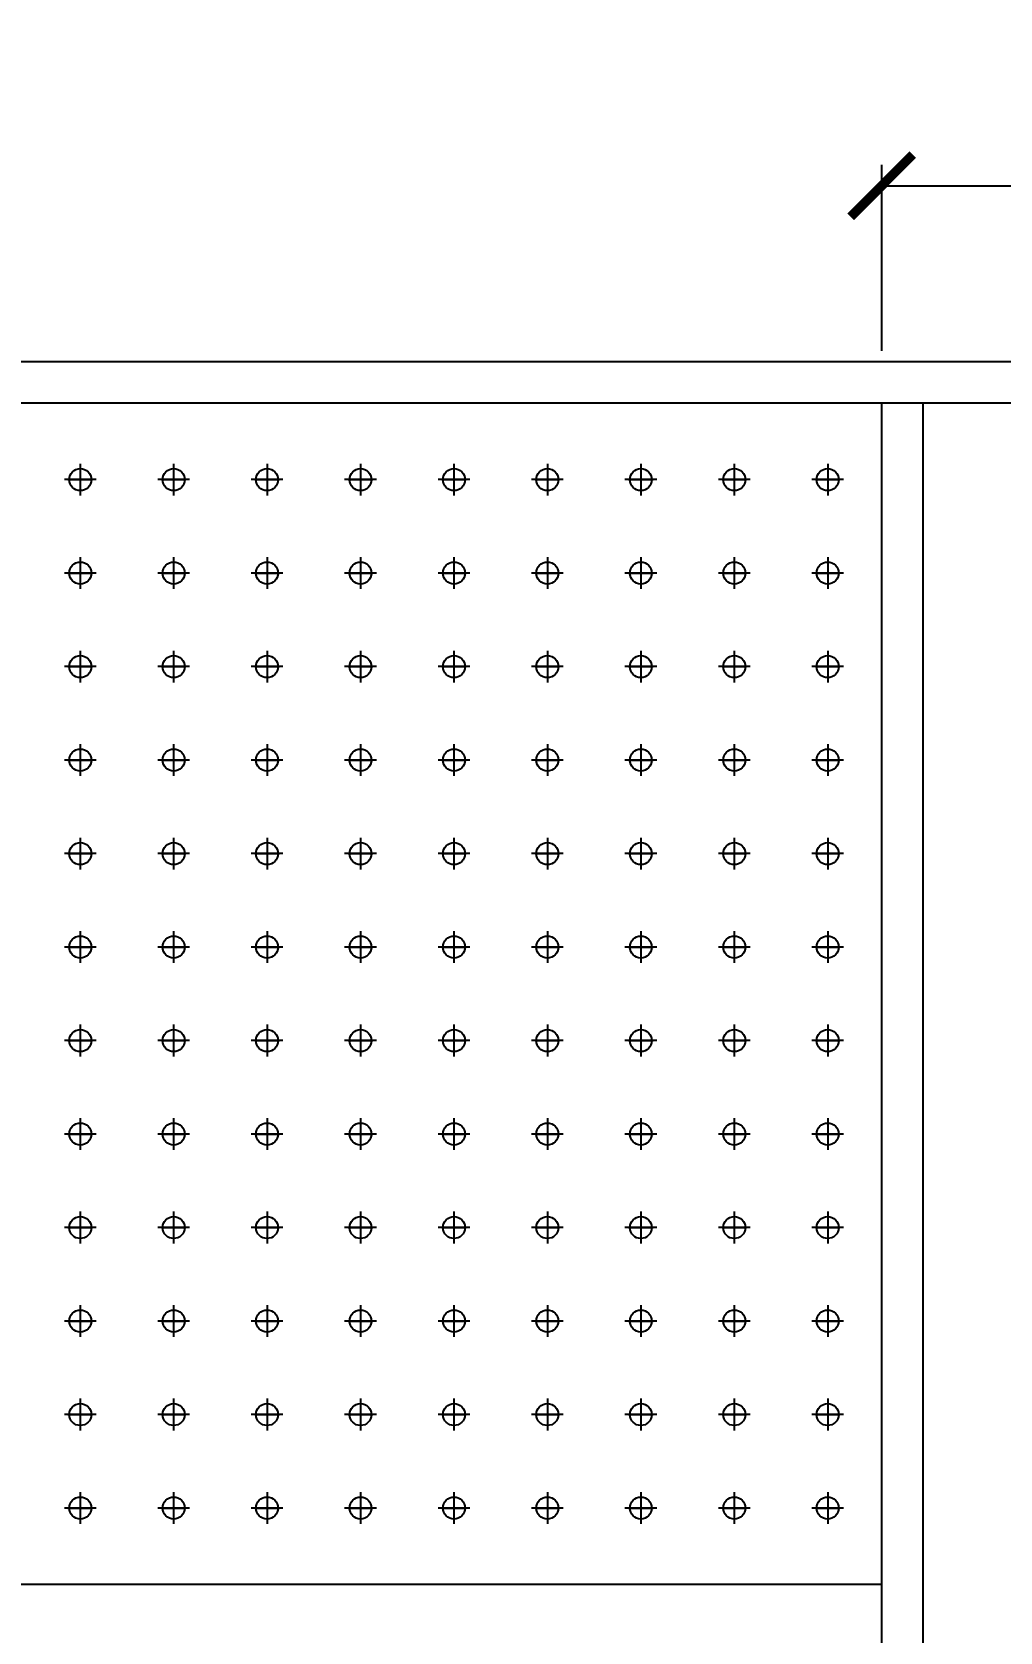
# Model space of a CAD drawing. Header units: millimetres. Extents: x 0 to 16815, y 0 to 11890.
# Drawn here: x 2478 to 3411, y 9183 to 10723 of the extents above; entities that cross this region are included whole.
import ezdxf

# ---------------------------------------------------------------- set-up
doc = ezdxf.new("R2010")
doc.units = ezdxf.units.MM
doc.linetypes.add('CENTER', pattern=[2, 1.25, -0.25, 0.25, -0.25])
doc.layers.get('DEFPOINTS').update_dxf_attribs({"color": 143})
doc.layers.add('CENTER', color=1, linetype='CENTER')
doc.layers.add('냉각탑_dim', color=1, linetype='Continuous')
doc.styles.add('HY울릉도L', font='')
doc.styles.get('HY울릉도L').set_extended_font_data('HY울릉도L')
doc.dimstyles.new('성지DIM', dxfattribs={"dimtxt": 3.5, "dimasz": 3, "dimexe": 1, "dimexo": 2.5, "dimgap": 2, "dimtad": 1, "dimdec": 0, "dimzin": 3, "dimdsep": 46, "dimtxsty": 'HY울릉도L', "dimblk": 'ARCHTICK', "dimcen": -2, "dimclrd": 256, "dimclre": 256, "dimclrt": 7, "dimadec": 0, "dimazin": 0, "dimtfac": 1, "dimtdec": 0, "dimtofl": 0, "dimtmove": 0, "dimatfit": 3, "dimfxl": 0, "dimtolj": 1, "dimtzin": 0, "dimlwe": -1, "dimarcsym": 0})

# ---------------------------------------------------------------- blocks, each defined once
blk = doc.blocks.new('_ArchTick')
at = {"color": 0, "linetype": 'ByBlock', "const_width": 0.15}
blk.add_lwpolyline([(-0.5, -0.5), (0.5, 0.5)], dxfattribs=at)
blk = doc.blocks.new('*D21')
at = {"layer": 'DEFPOINTS', "color": 0, "transparency": 16777216}
for p in [(7384.8, 10877.5), (1984.8, 10406.3), (7384.8, 10406.3)]:
    blk.add_point(p, dxfattribs=at)
at = {"layer": '냉각탑_dim', "transparency": 16777216}
for p, q in [((1984.8, 10456.3), (1984.8, 10897.5)), ((7384.8, 10456.3), (7384.8, 10897.5))]:
    blk.add_line(p, q, dxfattribs=at)
at = {"layer": '냉각탑_dim', "lineweight": -2, "transparency": 16777216}
blk.add_line((1984.8, 10877.5), (7384.8, 10877.5), dxfattribs=at)
at = {"layer": '냉각탑_dim', "lineweight": -2, "transparency": 16777216, "xscale": 60, "yscale": 60, "zscale": 60, "rotation": 180}
blk.add_blockref('_ArchTick', (1984.8, 10877.5), dxfattribs=at)
at = {"layer": '냉각탑_dim', "lineweight": -2, "transparency": 16777216, "xscale": 60, "yscale": 60, "zscale": 60}
blk.add_blockref('_ArchTick', (7384.8, 10877.5), dxfattribs=at)
at = {"layer": '냉각탑_dim', "color": 7, "transparency": 16777216, "insert": (4684.8, 10952.5), "char_height": 70, "attachment_point": 5, "style": 'HY울릉도L'}
blk.add_mtext('\\A1;5400', dxfattribs=at)
blk = doc.blocks.new('*D23')
at = {"layer": 'DEFPOINTS', "color": 0, "transparency": 16777216}
for p in [(6032.8, 10575.4), (3296.8, 10366.3), (6032.8, 10366.3)]:
    blk.add_point(p, dxfattribs=at)
at = {"layer": '냉각탑_dim', "transparency": 16777216}
for p, q in [((3296.8, 10416.3), (3296.8, 10595.4)), ((6032.8, 10416.3), (6032.8, 10595.4))]:
    blk.add_line(p, q, dxfattribs=at)
at = {"layer": '냉각탑_dim', "lineweight": -2, "transparency": 16777216}
blk.add_line((3296.8, 10575.4), (6032.8, 10575.4), dxfattribs=at)
at = {"layer": '냉각탑_dim', "lineweight": -2, "transparency": 16777216, "xscale": 60, "yscale": 60, "zscale": 60, "rotation": 180}
blk.add_blockref('_ArchTick', (3296.8, 10575.4), dxfattribs=at)
at = {"layer": '냉각탑_dim', "lineweight": -2, "transparency": 16777216, "xscale": 60, "yscale": 60, "zscale": 60}
blk.add_blockref('_ArchTick', (6032.8, 10575.4), dxfattribs=at)
at = {"layer": '냉각탑_dim', "color": 7, "transparency": 16777216, "insert": (4664.8, 10650.4), "char_height": 70, "attachment_point": 5, "style": 'HY울릉도L'}
blk.add_mtext('\\A1;2736', dxfattribs=at)

msp = doc.modelspace()

# ---------------------------------------------------------------- linework, layer by layer
at = {"color": 3}
for p, q in [((3296.8, 7646.3), (3296.8, 10366.3)), ((3336.8, 7646.3), (3336.8, 10366.3)), ((3296.8, 9228.8), (2024.8, 9228.8))]:
    msp.add_line(p, q, dxfattribs=at)
for points in [[(1984.8, 7606.3), (1984.8, 10406.3), (7384.8, 10406.3), (7384.8, 7606.3)], [(2024.8, 7646.3), (2024.8, 10366.3), (7344.8, 10366.3), (7344.8, 7646.3)]]:
    msp.add_lwpolyline(points, close=True, dxfattribs=at)
for centre in [(2524.8, 10292.5), (2614.8, 10292.5), (2704.8, 10292.5), (2794.8, 10292.5), (2884.8, 10292.5), (2974.8, 10292.5), (3064.8, 10292.5), (3154.8, 10292.5), (3244.8, 10292.5), (2524.8, 10202.5), (2614.8, 10202.5), (2704.8, 10202.5), (2794.8, 10202.5), (2884.8, 10202.5), (2974.8, 10202.5), (3064.8, 10202.5), (3154.8, 10202.5), (3244.8, 10202.5), (2524.8, 10112.5), (2614.8, 10112.5), (2704.8, 10112.5), (2794.8, 10112.5), (2884.8, 10112.5), (2974.8, 10112.5), (3064.8, 10112.5), (3154.8, 10112.5), (3244.8, 10112.5), (2524.8, 10022.5), (2614.8, 10022.5), (2704.8, 10022.5), (2794.8, 10022.5), (2884.8, 10022.5), (2974.8, 10022.5), (3064.8, 10022.5), (3154.8, 10022.5), (3244.8, 10022.5), (2524.8, 9932.5), (2614.8, 9932.5), (2704.8, 9932.5), (2794.8, 9932.5), (2884.8, 9932.5), (2974.8, 9932.5), (3064.8, 9932.5), (3154.8, 9932.5), (3244.8, 9932.5), (2524.8, 9842.5), (2614.8, 9842.5), (2704.8, 9842.5), (2794.8, 9842.5), (2884.8, 9842.5), (2974.8, 9842.5), (3064.8, 9842.5), (3154.8, 9842.5), (3244.8, 9842.5), (2524.8, 9752.5), (2614.8, 9752.5), (2704.8, 9752.5), (2794.8, 9752.5), (2884.8, 9752.5), (2974.8, 9752.5), (3064.8, 9752.5), (3154.8, 9752.5), (3244.8, 9752.5), (2524.8, 9662.5), (2614.8, 9662.5), (2704.8, 9662.5), (2794.8, 9662.5), (2884.8, 9662.5), (2974.8, 9662.5), (3064.8, 9662.5), (3154.8, 9662.5), (3244.8, 9662.5), (2524.8, 9572.5), (2614.8, 9572.5), (2704.8, 9572.5), (2794.8, 9572.5), (2884.8, 9572.5), (2974.8, 9572.5), (3064.8, 9572.5), (3154.8, 9572.5), (3244.8, 9572.5), (2524.8, 9482.5), (2614.8, 9482.5), (2704.8, 9482.5), (2794.8, 9482.5), (2884.8, 9482.5), (2974.8, 9482.5), (3064.8, 9482.5), (3154.8, 9482.5), (3244.8, 9482.5), (2524.8, 9392.5), (2614.8, 9392.5), (2704.8, 9392.5), (2794.8, 9392.5), (2884.8, 9392.5), (2974.8, 9392.5), (3064.8, 9392.5), (3154.8, 9392.5), (3244.8, 9392.5), (2524.8, 9302.5), (2614.8, 9302.5), (2704.8, 9302.5), (2794.8, 9302.5), (2884.8, 9302.5), (2974.8, 9302.5), (3064.8, 9302.5), (3154.8, 9302.5), (3244.8, 9302.5)]:
    msp.add_circle(centre, 10.6)
at = {"layer": 'CENTER', "linetype": 'CENTER', "ltscale": 50}
for p, q in [((2524.8, 10307.8), (2524.8, 10277.2)), ((2524.8, 10304.3), (2524.8, 10280.8)), ((2614.8, 10307.8), (2614.8, 10277.2)), ((2614.8, 10304.3), (2614.8, 10280.8)), ((2704.8, 10307.8), (2704.8, 10277.2)), ((2704.8, 10304.3), (2704.8, 10280.8)), ((2794.8, 10307.8), (2794.8, 10277.2)), ((2794.8, 10304.3), (2794.8, 10280.8)), ((2884.8, 10307.8), (2884.8, 10277.2)), ((2884.8, 10304.3), (2884.8, 10280.8)), ((2974.8, 10307.8), (2974.8, 10277.2)), ((2974.8, 10304.3), (2974.8, 10280.8)), ((3064.8, 10307.8), (3064.8, 10277.2)), ((3064.8, 10304.3), (3064.8, 10280.8)), ((3154.8, 10307.8), (3154.8, 10277.2)), ((3154.8, 10304.3), (3154.8, 10280.8)), ((3244.8, 10307.8), (3244.8, 10277.2)), ((3244.8, 10304.3), (3244.8, 10280.8)), ((2540.1, 10292.5), (2509.5, 10292.5)), ((2513, 10292.5), (2536.6, 10292.5)), ((2536.6, 10292.5), (2513, 10292.5)), ((2513, 10292.5), (2536.6, 10292.5)), ((2630.1, 10292.5), (2599.5, 10292.5)), ((2603, 10292.5), (2626.6, 10292.5)), ((2626.6, 10292.5), (2603, 10292.5)), ((2603, 10292.5), (2626.6, 10292.5)), ((2720.1, 10292.5), (2689.5, 10292.5)), ((2693, 10292.5), (2716.6, 10292.5)), ((2716.6, 10292.5), (2693, 10292.5)), ((2693, 10292.5), (2716.6, 10292.5)), ((2810.1, 10292.5), (2779.5, 10292.5)), ((2783, 10292.5), (2806.6, 10292.5)), ((2806.6, 10292.5), (2783, 10292.5)), ((2783, 10292.5), (2806.6, 10292.5)), ((2900.1, 10292.5), (2869.5, 10292.5)), ((2873, 10292.5), (2896.6, 10292.5)), ((2896.6, 10292.5), (2873, 10292.5)), ((2873, 10292.5), (2896.6, 10292.5)), ((2990.1, 10292.5), (2959.5, 10292.5)), ((2963, 10292.5), (2986.6, 10292.5)), ((2986.6, 10292.5), (2963, 10292.5)), ((2963, 10292.5), (2986.6, 10292.5)), ((3080.1, 10292.5), (3049.5, 10292.5)), ((3053, 10292.5), (3076.6, 10292.5)), ((3076.6, 10292.5), (3053, 10292.5)), ((3053, 10292.5), (3076.6, 10292.5)), ((3170.1, 10292.5), (3139.5, 10292.5)), ((3143, 10292.5), (3166.6, 10292.5)), ((3166.6, 10292.5), (3143, 10292.5)), ((3143, 10292.5), (3166.6, 10292.5)), ((3260.1, 10292.5), (3229.5, 10292.5)), ((3233, 10292.5), (3256.6, 10292.5)), ((3256.6, 10292.5), (3233, 10292.5)), ((3233, 10292.5), (3256.6, 10292.5)), ((2524.8, 10217.8), (2524.8, 10187.2)), ((2524.8, 10214.3), (2524.8, 10190.8)), ((2614.8, 10217.8), (2614.8, 10187.2)), ((2614.8, 10214.3), (2614.8, 10190.8)), ((2704.8, 10217.8), (2704.8, 10187.2)), ((2704.8, 10214.3), (2704.8, 10190.8)), ((2794.8, 10217.8), (2794.8, 10187.2)), ((2794.8, 10214.3), (2794.8, 10190.8)), ((2884.8, 10217.8), (2884.8, 10187.2)), ((2884.8, 10214.3), (2884.8, 10190.8)), ((2974.8, 10217.8), (2974.8, 10187.2)), ((2974.8, 10214.3), (2974.8, 10190.8)), ((3064.8, 10217.8), (3064.8, 10187.2)), ((3064.8, 10214.3), (3064.8, 10190.8)), ((3154.8, 10217.8), (3154.8, 10187.2)), ((3154.8, 10214.3), (3154.8, 10190.8)), ((3244.8, 10217.8), (3244.8, 10187.2)), ((3244.8, 10214.3), (3244.8, 10190.8)), ((2540.1, 10202.5), (2509.5, 10202.5)), ((2513, 10202.5), (2536.6, 10202.5)), ((2536.6, 10202.5), (2513, 10202.5)), ((2513, 10202.5), (2536.6, 10202.5)), ((2630.1, 10202.5), (2599.5, 10202.5)), ((2603, 10202.5), (2626.6, 10202.5)), ((2626.6, 10202.5), (2603, 10202.5)), ((2603, 10202.5), (2626.6, 10202.5)), ((2720.1, 10202.5), (2689.5, 10202.5)), ((2693, 10202.5), (2716.6, 10202.5)), ((2716.6, 10202.5), (2693, 10202.5)), ((2693, 10202.5), (2716.6, 10202.5)), ((2810.1, 10202.5), (2779.5, 10202.5)), ((2783, 10202.5), (2806.6, 10202.5)), ((2806.6, 10202.5), (2783, 10202.5)), ((2783, 10202.5), (2806.6, 10202.5)), ((2900.1, 10202.5), (2869.5, 10202.5)), ((2873, 10202.5), (2896.6, 10202.5)), ((2896.6, 10202.5), (2873, 10202.5)), ((2873, 10202.5), (2896.6, 10202.5)), ((2990.1, 10202.5), (2959.5, 10202.5)), ((2963, 10202.5), (2986.6, 10202.5)), ((2986.6, 10202.5), (2963, 10202.5)), ((2963, 10202.5), (2986.6, 10202.5)), ((3080.1, 10202.5), (3049.5, 10202.5)), ((3053, 10202.5), (3076.6, 10202.5)), ((3076.6, 10202.5), (3053, 10202.5)), ((3053, 10202.5), (3076.6, 10202.5)), ((3170.1, 10202.5), (3139.5, 10202.5)), ((3143, 10202.5), (3166.6, 10202.5)), ((3166.6, 10202.5), (3143, 10202.5)), ((3143, 10202.5), (3166.6, 10202.5)), ((3260.1, 10202.5), (3229.5, 10202.5)), ((3233, 10202.5), (3256.6, 10202.5)), ((3256.6, 10202.5), (3233, 10202.5)), ((3233, 10202.5), (3256.6, 10202.5)), ((2524.8, 10127.8), (2524.8, 10097.2)), ((2524.8, 10124.3), (2524.8, 10100.8)), ((2614.8, 10127.8), (2614.8, 10097.2)), ((2614.8, 10124.3), (2614.8, 10100.8)), ((2704.8, 10127.8), (2704.8, 10097.2)), ((2704.8, 10124.3), (2704.8, 10100.8)), ((2794.8, 10127.8), (2794.8, 10097.2)), ((2794.8, 10124.3), (2794.8, 10100.8)), ((2884.8, 10127.8), (2884.8, 10097.2)), ((2884.8, 10124.3), (2884.8, 10100.8)), ((2974.8, 10127.8), (2974.8, 10097.2)), ((2974.8, 10124.3), (2974.8, 10100.8)), ((3064.8, 10127.8), (3064.8, 10097.2)), ((3064.8, 10124.3), (3064.8, 10100.8)), ((3154.8, 10127.8), (3154.8, 10097.2)), ((3154.8, 10124.3), (3154.8, 10100.8)), ((3244.8, 10127.8), (3244.8, 10097.2)), ((3244.8, 10124.3), (3244.8, 10100.8)), ((2540.1, 10112.5), (2509.5, 10112.5)), ((2513, 10112.5), (2536.6, 10112.5)), ((2536.6, 10112.5), (2513, 10112.5)), ((2513, 10112.5), (2536.6, 10112.5)), ((2630.1, 10112.5), (2599.5, 10112.5)), ((2603, 10112.5), (2626.6, 10112.5)), ((2626.6, 10112.5), (2603, 10112.5)), ((2603, 10112.5), (2626.6, 10112.5)), ((2720.1, 10112.5), (2689.5, 10112.5)), ((2693, 10112.5), (2716.6, 10112.5)), ((2716.6, 10112.5), (2693, 10112.5)), ((2693, 10112.5), (2716.6, 10112.5)), ((2810.1, 10112.5), (2779.5, 10112.5)), ((2783, 10112.5), (2806.6, 10112.5)), ((2806.6, 10112.5), (2783, 10112.5)), ((2783, 10112.5), (2806.6, 10112.5)), ((2900.1, 10112.5), (2869.5, 10112.5)), ((2873, 10112.5), (2896.6, 10112.5)), ((2896.6, 10112.5), (2873, 10112.5)), ((2873, 10112.5), (2896.6, 10112.5)), ((2990.1, 10112.5), (2959.5, 10112.5)), ((2963, 10112.5), (2986.6, 10112.5)), ((2986.6, 10112.5), (2963, 10112.5)), ((2963, 10112.5), (2986.6, 10112.5)), ((3080.1, 10112.5), (3049.5, 10112.5)), ((3053, 10112.5), (3076.6, 10112.5)), ((3076.6, 10112.5), (3053, 10112.5)), ((3053, 10112.5), (3076.6, 10112.5)), ((3170.1, 10112.5), (3139.5, 10112.5)), ((3143, 10112.5), (3166.6, 10112.5)), ((3166.6, 10112.5), (3143, 10112.5)), ((3143, 10112.5), (3166.6, 10112.5)), ((3260.1, 10112.5), (3229.5, 10112.5)), ((3233, 10112.5), (3256.6, 10112.5)), ((3256.6, 10112.5), (3233, 10112.5)), ((3233, 10112.5), (3256.6, 10112.5)), ((2524.8, 10037.8), (2524.8, 10007.2)), ((2524.8, 10034.3), (2524.8, 10010.8)), ((2614.8, 10037.8), (2614.8, 10007.2)), ((2614.8, 10034.3), (2614.8, 10010.8)), ((2704.8, 10037.8), (2704.8, 10007.2)), ((2704.8, 10034.3), (2704.8, 10010.8)), ((2794.8, 10037.8), (2794.8, 10007.2)), ((2794.8, 10034.3), (2794.8, 10010.8)), ((2884.8, 10037.8), (2884.8, 10007.2)), ((2884.8, 10034.3), (2884.8, 10010.8)), ((2974.8, 10037.8), (2974.8, 10007.2)), ((2974.8, 10034.3), (2974.8, 10010.8)), ((3064.8, 10037.8), (3064.8, 10007.2)), ((3064.8, 10034.3), (3064.8, 10010.8)), ((3154.8, 10037.8), (3154.8, 10007.2)), ((3154.8, 10034.3), (3154.8, 10010.8)), ((3244.8, 10037.8), (3244.8, 10007.2)), ((3244.8, 10034.3), (3244.8, 10010.8)), ((2540.1, 10022.5), (2509.5, 10022.5)), ((2513, 10022.5), (2536.6, 10022.5)), ((2536.6, 10022.5), (2513, 10022.5)), ((2513, 10022.5), (2536.6, 10022.5)), ((2630.1, 10022.5), (2599.5, 10022.5)), ((2603, 10022.5), (2626.6, 10022.5)), ((2626.6, 10022.5), (2603, 10022.5)), ((2603, 10022.5), (2626.6, 10022.5)), ((2720.1, 10022.5), (2689.5, 10022.5)), ((2693, 10022.5), (2716.6, 10022.5)), ((2716.6, 10022.5), (2693, 10022.5)), ((2693, 10022.5), (2716.6, 10022.5)), ((2810.1, 10022.5), (2779.5, 10022.5)), ((2783, 10022.5), (2806.6, 10022.5)), ((2806.6, 10022.5), (2783, 10022.5)), ((2783, 10022.5), (2806.6, 10022.5)), ((2900.1, 10022.5), (2869.5, 10022.5)), ((2873, 10022.5), (2896.6, 10022.5)), ((2896.6, 10022.5), (2873, 10022.5)), ((2873, 10022.5), (2896.6, 10022.5)), ((2990.1, 10022.5), (2959.5, 10022.5)), ((2963, 10022.5), (2986.6, 10022.5)), ((2986.6, 10022.5), (2963, 10022.5)), ((2963, 10022.5), (2986.6, 10022.5)), ((3080.1, 10022.5), (3049.5, 10022.5)), ((3053, 10022.5), (3076.6, 10022.5)), ((3076.6, 10022.5), (3053, 10022.5)), ((3053, 10022.5), (3076.6, 10022.5)), ((3170.1, 10022.5), (3139.5, 10022.5)), ((3143, 10022.5), (3166.6, 10022.5)), ((3166.6, 10022.5), (3143, 10022.5)), ((3143, 10022.5), (3166.6, 10022.5)), ((3260.1, 10022.5), (3229.5, 10022.5)), ((3233, 10022.5), (3256.6, 10022.5)), ((3256.6, 10022.5), (3233, 10022.5)), ((3233, 10022.5), (3256.6, 10022.5)), ((2524.8, 9947.8), (2524.8, 9917.2)), ((2524.8, 9944.3), (2524.8, 9920.8)), ((2614.8, 9947.8), (2614.8, 9917.2)), ((2614.8, 9944.3), (2614.8, 9920.8)), ((2704.8, 9947.8), (2704.8, 9917.2)), ((2704.8, 9944.3), (2704.8, 9920.8)), ((2794.8, 9947.8), (2794.8, 9917.2)), ((2794.8, 9944.3), (2794.8, 9920.8)), ((2884.8, 9947.8), (2884.8, 9917.2)), ((2884.8, 9944.3), (2884.8, 9920.8)), ((2974.8, 9947.8), (2974.8, 9917.2)), ((2974.8, 9944.3), (2974.8, 9920.8)), ((3064.8, 9947.8), (3064.8, 9917.2)), ((3064.8, 9944.3), (3064.8, 9920.8)), ((3154.8, 9947.8), (3154.8, 9917.2)), ((3154.8, 9944.3), (3154.8, 9920.8)), ((3244.8, 9947.8), (3244.8, 9917.2)), ((3244.8, 9944.3), (3244.8, 9920.8)), ((2540.1, 9932.5), (2509.5, 9932.5)), ((2513, 9932.5), (2536.6, 9932.5)), ((2536.6, 9932.5), (2513, 9932.5)), ((2513, 9932.5), (2536.6, 9932.5)), ((2630.1, 9932.5), (2599.5, 9932.5)), ((2603, 9932.5), (2626.6, 9932.5)), ((2626.6, 9932.5), (2603, 9932.5)), ((2603, 9932.5), (2626.6, 9932.5)), ((2720.1, 9932.5), (2689.5, 9932.5)), ((2693, 9932.5), (2716.6, 9932.5)), ((2716.6, 9932.5), (2693, 9932.5)), ((2693, 9932.5), (2716.6, 9932.5)), ((2810.1, 9932.5), (2779.5, 9932.5)), ((2783, 9932.5), (2806.6, 9932.5)), ((2806.6, 9932.5), (2783, 9932.5)), ((2783, 9932.5), (2806.6, 9932.5)), ((2900.1, 9932.5), (2869.5, 9932.5)), ((2873, 9932.5), (2896.6, 9932.5)), ((2896.6, 9932.5), (2873, 9932.5)), ((2873, 9932.5), (2896.6, 9932.5)), ((2990.1, 9932.5), (2959.5, 9932.5)), ((2963, 9932.5), (2986.6, 9932.5)), ((2986.6, 9932.5), (2963, 9932.5)), ((2963, 9932.5), (2986.6, 9932.5)), ((3080.1, 9932.5), (3049.5, 9932.5)), ((3053, 9932.5), (3076.6, 9932.5)), ((3076.6, 9932.5), (3053, 9932.5)), ((3053, 9932.5), (3076.6, 9932.5)), ((3170.1, 9932.5), (3139.5, 9932.5)), ((3143, 9932.5), (3166.6, 9932.5)), ((3166.6, 9932.5), (3143, 9932.5)), ((3143, 9932.5), (3166.6, 9932.5)), ((3260.1, 9932.5), (3229.5, 9932.5)), ((3233, 9932.5), (3256.6, 9932.5)), ((3256.6, 9932.5), (3233, 9932.5)), ((3233, 9932.5), (3256.6, 9932.5)), ((2524.8, 9857.8), (2524.8, 9827.2)), ((2614.8, 9857.8), (2614.8, 9827.2)), ((2704.8, 9857.8), (2704.8, 9827.2)), ((2794.8, 9857.8), (2794.8, 9827.2)), ((2884.8, 9857.8), (2884.8, 9827.2)), ((2974.8, 9857.8), (2974.8, 9827.2)), ((3064.8, 9857.8), (3064.8, 9827.2)), ((3154.8, 9857.8), (3154.8, 9827.2)), ((3244.8, 9857.8), (3244.8, 9827.2)), ((2540.1, 9842.5), (2509.5, 9842.5)), ((2513, 9842.5), (2536.6, 9842.5)), ((2536.6, 9842.5), (2513, 9842.5)), ((2513, 9842.5), (2536.6, 9842.5)), ((2524.8, 9854.3), (2524.8, 9830.8)), ((2630.1, 9842.5), (2599.5, 9842.5)), ((2603, 9842.5), (2626.6, 9842.5)), ((2626.6, 9842.5), (2603, 9842.5)), ((2603, 9842.5), (2626.6, 9842.5)), ((2614.8, 9854.3), (2614.8, 9830.8)), ((2720.1, 9842.5), (2689.5, 9842.5)), ((2693, 9842.5), (2716.6, 9842.5)), ((2716.6, 9842.5), (2693, 9842.5)), ((2693, 9842.5), (2716.6, 9842.5)), ((2704.8, 9854.3), (2704.8, 9830.8)), ((2810.1, 9842.5), (2779.5, 9842.5)), ((2783, 9842.5), (2806.6, 9842.5)), ((2806.6, 9842.5), (2783, 9842.5)), ((2783, 9842.5), (2806.6, 9842.5)), ((2794.8, 9854.3), (2794.8, 9830.8)), ((2900.1, 9842.5), (2869.5, 9842.5)), ((2873, 9842.5), (2896.6, 9842.5)), ((2896.6, 9842.5), (2873, 9842.5)), ((2873, 9842.5), (2896.6, 9842.5)), ((2884.8, 9854.3), (2884.8, 9830.8)), ((2990.1, 9842.5), (2959.5, 9842.5)), ((2963, 9842.5), (2986.6, 9842.5)), ((2986.6, 9842.5), (2963, 9842.5)), ((2963, 9842.5), (2986.6, 9842.5)), ((2974.8, 9854.3), (2974.8, 9830.8)), ((3080.1, 9842.5), (3049.5, 9842.5)), ((3053, 9842.5), (3076.6, 9842.5)), ((3076.6, 9842.5), (3053, 9842.5)), ((3053, 9842.5), (3076.6, 9842.5)), ((3064.8, 9854.3), (3064.8, 9830.8)), ((3170.1, 9842.5), (3139.5, 9842.5)), ((3143, 9842.5), (3166.6, 9842.5)), ((3166.6, 9842.5), (3143, 9842.5)), ((3143, 9842.5), (3166.6, 9842.5)), ((3154.8, 9854.3), (3154.8, 9830.8)), ((3260.1, 9842.5), (3229.5, 9842.5)), ((3233, 9842.5), (3256.6, 9842.5)), ((3256.6, 9842.5), (3233, 9842.5)), ((3233, 9842.5), (3256.6, 9842.5)), ((3244.8, 9854.3), (3244.8, 9830.8)), ((2524.8, 9767.8), (2524.8, 9737.2)), ((2614.8, 9767.8), (2614.8, 9737.2)), ((2704.8, 9767.8), (2704.8, 9737.2)), ((2794.8, 9767.8), (2794.8, 9737.2)), ((2884.8, 9767.8), (2884.8, 9737.2)), ((2974.8, 9767.8), (2974.8, 9737.2)), ((3064.8, 9767.8), (3064.8, 9737.2)), ((3154.8, 9767.8), (3154.8, 9737.2)), ((3244.8, 9767.8), (3244.8, 9737.2)), ((2540.1, 9752.5), (2509.5, 9752.5)), ((2513, 9752.5), (2536.6, 9752.5)), ((2536.6, 9752.5), (2513, 9752.5)), ((2513, 9752.5), (2536.6, 9752.5)), ((2524.8, 9764.3), (2524.8, 9740.8)), ((2630.1, 9752.5), (2599.5, 9752.5)), ((2603, 9752.5), (2626.6, 9752.5)), ((2626.6, 9752.5), (2603, 9752.5)), ((2603, 9752.5), (2626.6, 9752.5)), ((2614.8, 9764.3), (2614.8, 9740.8)), ((2720.1, 9752.5), (2689.5, 9752.5)), ((2693, 9752.5), (2716.6, 9752.5)), ((2716.6, 9752.5), (2693, 9752.5)), ((2693, 9752.5), (2716.6, 9752.5)), ((2704.8, 9764.3), (2704.8, 9740.8)), ((2810.1, 9752.5), (2779.5, 9752.5)), ((2783, 9752.5), (2806.6, 9752.5)), ((2806.6, 9752.5), (2783, 9752.5)), ((2783, 9752.5), (2806.6, 9752.5)), ((2794.8, 9764.3), (2794.8, 9740.8)), ((2900.1, 9752.5), (2869.5, 9752.5)), ((2873, 9752.5), (2896.6, 9752.5)), ((2896.6, 9752.5), (2873, 9752.5)), ((2873, 9752.5), (2896.6, 9752.5)), ((2884.8, 9764.3), (2884.8, 9740.8)), ((2990.1, 9752.5), (2959.5, 9752.5)), ((2963, 9752.5), (2986.6, 9752.5)), ((2986.6, 9752.5), (2963, 9752.5)), ((2963, 9752.5), (2986.6, 9752.5)), ((2974.8, 9764.3), (2974.8, 9740.8)), ((3080.1, 9752.5), (3049.5, 9752.5)), ((3053, 9752.5), (3076.6, 9752.5)), ((3076.6, 9752.5), (3053, 9752.5)), ((3053, 9752.5), (3076.6, 9752.5)), ((3064.8, 9764.3), (3064.8, 9740.8)), ((3170.1, 9752.5), (3139.5, 9752.5)), ((3143, 9752.5), (3166.6, 9752.5)), ((3166.6, 9752.5), (3143, 9752.5)), ((3143, 9752.5), (3166.6, 9752.5)), ((3154.8, 9764.3), (3154.8, 9740.8)), ((3260.1, 9752.5), (3229.5, 9752.5)), ((3233, 9752.5), (3256.6, 9752.5)), ((3256.6, 9752.5), (3233, 9752.5)), ((3233, 9752.5), (3256.6, 9752.5)), ((3244.8, 9764.3), (3244.8, 9740.8)), ((2524.8, 9677.8), (2524.8, 9647.2)), ((2524.8, 9674.3), (2524.8, 9650.8)), ((2614.8, 9677.8), (2614.8, 9647.2)), ((2614.8, 9674.3), (2614.8, 9650.8)), ((2704.8, 9677.8), (2704.8, 9647.2)), ((2704.8, 9674.3), (2704.8, 9650.8)), ((2794.8, 9677.8), (2794.8, 9647.2)), ((2794.8, 9674.3), (2794.8, 9650.8)), ((2884.8, 9677.8), (2884.8, 9647.2)), ((2884.8, 9674.3), (2884.8, 9650.8)), ((2974.8, 9677.8), (2974.8, 9647.2)), ((2974.8, 9674.3), (2974.8, 9650.8)), ((3064.8, 9677.8), (3064.8, 9647.2)), ((3064.8, 9674.3), (3064.8, 9650.8)), ((3154.8, 9677.8), (3154.8, 9647.2)), ((3154.8, 9674.3), (3154.8, 9650.8)), ((3244.8, 9677.8), (3244.8, 9647.2)), ((3244.8, 9674.3), (3244.8, 9650.8)), ((2540.1, 9662.5), (2509.5, 9662.5)), ((2513, 9662.5), (2536.6, 9662.5)), ((2536.6, 9662.5), (2513, 9662.5)), ((2513, 9662.5), (2536.6, 9662.5)), ((2630.1, 9662.5), (2599.5, 9662.5)), ((2603, 9662.5), (2626.6, 9662.5)), ((2626.6, 9662.5), (2603, 9662.5)), ((2603, 9662.5), (2626.6, 9662.5)), ((2720.1, 9662.5), (2689.5, 9662.5)), ((2693, 9662.5), (2716.6, 9662.5)), ((2716.6, 9662.5), (2693, 9662.5)), ((2693, 9662.5), (2716.6, 9662.5)), ((2810.1, 9662.5), (2779.5, 9662.5)), ((2783, 9662.5), (2806.6, 9662.5)), ((2806.6, 9662.5), (2783, 9662.5)), ((2783, 9662.5), (2806.6, 9662.5)), ((2900.1, 9662.5), (2869.5, 9662.5)), ((2873, 9662.5), (2896.6, 9662.5)), ((2896.6, 9662.5), (2873, 9662.5)), ((2873, 9662.5), (2896.6, 9662.5)), ((2990.1, 9662.5), (2959.5, 9662.5)), ((2963, 9662.5), (2986.6, 9662.5)), ((2986.6, 9662.5), (2963, 9662.5)), ((2963, 9662.5), (2986.6, 9662.5)), ((3080.1, 9662.5), (3049.5, 9662.5)), ((3053, 9662.5), (3076.6, 9662.5)), ((3076.6, 9662.5), (3053, 9662.5)), ((3053, 9662.5), (3076.6, 9662.5)), ((3170.1, 9662.5), (3139.5, 9662.5)), ((3143, 9662.5), (3166.6, 9662.5)), ((3166.6, 9662.5), (3143, 9662.5)), ((3143, 9662.5), (3166.6, 9662.5)), ((3260.1, 9662.5), (3229.5, 9662.5)), ((3233, 9662.5), (3256.6, 9662.5)), ((3256.6, 9662.5), (3233, 9662.5)), ((3233, 9662.5), (3256.6, 9662.5)), ((2524.8, 9587.8), (2524.8, 9557.2)), ((2524.8, 9584.3), (2524.8, 9560.8)), ((2614.8, 9587.8), (2614.8, 9557.2)), ((2614.8, 9584.3), (2614.8, 9560.8)), ((2704.8, 9587.8), (2704.8, 9557.2)), ((2704.8, 9584.3), (2704.8, 9560.8)), ((2794.8, 9587.8), (2794.8, 9557.2)), ((2794.8, 9584.3), (2794.8, 9560.8)), ((2884.8, 9587.8), (2884.8, 9557.2)), ((2884.8, 9584.3), (2884.8, 9560.8)), ((2974.8, 9587.8), (2974.8, 9557.2)), ((2974.8, 9584.3), (2974.8, 9560.8)), ((3064.8, 9587.8), (3064.8, 9557.2)), ((3064.8, 9584.3), (3064.8, 9560.8)), ((3154.8, 9587.8), (3154.8, 9557.2)), ((3154.8, 9584.3), (3154.8, 9560.8)), ((3244.8, 9587.8), (3244.8, 9557.2)), ((3244.8, 9584.3), (3244.8, 9560.8)), ((2540.1, 9572.5), (2509.5, 9572.5)), ((2513, 9572.5), (2536.6, 9572.5)), ((2536.6, 9572.5), (2513, 9572.5)), ((2513, 9572.5), (2536.6, 9572.5)), ((2630.1, 9572.5), (2599.5, 9572.5)), ((2603, 9572.5), (2626.6, 9572.5)), ((2626.6, 9572.5), (2603, 9572.5)), ((2603, 9572.5), (2626.6, 9572.5)), ((2720.1, 9572.5), (2689.5, 9572.5)), ((2693, 9572.5), (2716.6, 9572.5)), ((2716.6, 9572.5), (2693, 9572.5)), ((2693, 9572.5), (2716.6, 9572.5)), ((2810.1, 9572.5), (2779.5, 9572.5)), ((2783, 9572.5), (2806.6, 9572.5)), ((2806.6, 9572.5), (2783, 9572.5)), ((2783, 9572.5), (2806.6, 9572.5)), ((2900.1, 9572.5), (2869.5, 9572.5)), ((2873, 9572.5), (2896.6, 9572.5)), ((2896.6, 9572.5), (2873, 9572.5)), ((2873, 9572.5), (2896.6, 9572.5)), ((2990.1, 9572.5), (2959.5, 9572.5)), ((2963, 9572.5), (2986.6, 9572.5)), ((2986.6, 9572.5), (2963, 9572.5)), ((2963, 9572.5), (2986.6, 9572.5)), ((3080.1, 9572.5), (3049.5, 9572.5)), ((3053, 9572.5), (3076.6, 9572.5)), ((3076.6, 9572.5), (3053, 9572.5)), ((3053, 9572.5), (3076.6, 9572.5)), ((3170.1, 9572.5), (3139.5, 9572.5)), ((3143, 9572.5), (3166.6, 9572.5)), ((3166.6, 9572.5), (3143, 9572.5)), ((3143, 9572.5), (3166.6, 9572.5)), ((3260.1, 9572.5), (3229.5, 9572.5)), ((3233, 9572.5), (3256.6, 9572.5)), ((3256.6, 9572.5), (3233, 9572.5)), ((3233, 9572.5), (3256.6, 9572.5)), ((2524.8, 9497.8), (2524.8, 9467.2)), ((2524.8, 9494.3), (2524.8, 9470.8)), ((2614.8, 9497.8), (2614.8, 9467.2)), ((2614.8, 9494.3), (2614.8, 9470.8)), ((2704.8, 9497.8), (2704.8, 9467.2)), ((2704.8, 9494.3), (2704.8, 9470.8)), ((2794.8, 9497.8), (2794.8, 9467.2)), ((2794.8, 9494.3), (2794.8, 9470.8)), ((2884.8, 9497.8), (2884.8, 9467.2)), ((2884.8, 9494.3), (2884.8, 9470.8)), ((2974.8, 9497.8), (2974.8, 9467.2)), ((2974.8, 9494.3), (2974.8, 9470.8)), ((3064.8, 9497.8), (3064.8, 9467.2)), ((3064.8, 9494.3), (3064.8, 9470.8)), ((3154.8, 9497.8), (3154.8, 9467.2)), ((3154.8, 9494.3), (3154.8, 9470.8)), ((3244.8, 9497.8), (3244.8, 9467.2)), ((3244.8, 9494.3), (3244.8, 9470.8)), ((2540.1, 9482.5), (2509.5, 9482.5)), ((2513, 9482.5), (2536.6, 9482.5)), ((2536.6, 9482.5), (2513, 9482.5)), ((2513, 9482.5), (2536.6, 9482.5)), ((2630.1, 9482.5), (2599.5, 9482.5)), ((2603, 9482.5), (2626.6, 9482.5)), ((2626.6, 9482.5), (2603, 9482.5)), ((2603, 9482.5), (2626.6, 9482.5)), ((2720.1, 9482.5), (2689.5, 9482.5)), ((2693, 9482.5), (2716.6, 9482.5)), ((2716.6, 9482.5), (2693, 9482.5)), ((2693, 9482.5), (2716.6, 9482.5)), ((2810.1, 9482.5), (2779.5, 9482.5)), ((2783, 9482.5), (2806.6, 9482.5)), ((2806.6, 9482.5), (2783, 9482.5)), ((2783, 9482.5), (2806.6, 9482.5)), ((2900.1, 9482.5), (2869.5, 9482.5)), ((2873, 9482.5), (2896.6, 9482.5)), ((2896.6, 9482.5), (2873, 9482.5)), ((2873, 9482.5), (2896.6, 9482.5)), ((2990.1, 9482.5), (2959.5, 9482.5)), ((2963, 9482.5), (2986.6, 9482.5)), ((2986.6, 9482.5), (2963, 9482.5)), ((2963, 9482.5), (2986.6, 9482.5)), ((3080.1, 9482.5), (3049.5, 9482.5)), ((3053, 9482.5), (3076.6, 9482.5)), ((3076.6, 9482.5), (3053, 9482.5)), ((3053, 9482.5), (3076.6, 9482.5)), ((3170.1, 9482.5), (3139.5, 9482.5)), ((3143, 9482.5), (3166.6, 9482.5)), ((3166.6, 9482.5), (3143, 9482.5)), ((3143, 9482.5), (3166.6, 9482.5)), ((3260.1, 9482.5), (3229.5, 9482.5)), ((3233, 9482.5), (3256.6, 9482.5)), ((3256.6, 9482.5), (3233, 9482.5)), ((3233, 9482.5), (3256.6, 9482.5)), ((2524.8, 9407.8), (2524.8, 9377.2)), ((2524.8, 9404.3), (2524.8, 9380.8)), ((2614.8, 9407.8), (2614.8, 9377.2)), ((2614.8, 9404.3), (2614.8, 9380.8)), ((2704.8, 9407.8), (2704.8, 9377.2)), ((2704.8, 9404.3), (2704.8, 9380.8)), ((2794.8, 9407.8), (2794.8, 9377.2)), ((2794.8, 9404.3), (2794.8, 9380.8)), ((2884.8, 9407.8), (2884.8, 9377.2)), ((2884.8, 9404.3), (2884.8, 9380.8)), ((2974.8, 9407.8), (2974.8, 9377.2)), ((2974.8, 9404.3), (2974.8, 9380.8)), ((3064.8, 9407.8), (3064.8, 9377.2)), ((3064.8, 9404.3), (3064.8, 9380.8)), ((3154.8, 9407.8), (3154.8, 9377.2)), ((3154.8, 9404.3), (3154.8, 9380.8)), ((3244.8, 9407.8), (3244.8, 9377.2)), ((3244.8, 9404.3), (3244.8, 9380.8)), ((2540.1, 9392.5), (2509.5, 9392.5)), ((2513, 9392.5), (2536.6, 9392.5)), ((2536.6, 9392.5), (2513, 9392.5)), ((2513, 9392.5), (2536.6, 9392.5)), ((2630.1, 9392.5), (2599.5, 9392.5)), ((2603, 9392.5), (2626.6, 9392.5)), ((2626.6, 9392.5), (2603, 9392.5)), ((2603, 9392.5), (2626.6, 9392.5)), ((2720.1, 9392.5), (2689.5, 9392.5)), ((2693, 9392.5), (2716.6, 9392.5)), ((2716.6, 9392.5), (2693, 9392.5)), ((2693, 9392.5), (2716.6, 9392.5)), ((2810.1, 9392.5), (2779.5, 9392.5)), ((2783, 9392.5), (2806.6, 9392.5)), ((2806.6, 9392.5), (2783, 9392.5)), ((2783, 9392.5), (2806.6, 9392.5)), ((2900.1, 9392.5), (2869.5, 9392.5)), ((2873, 9392.5), (2896.6, 9392.5)), ((2896.6, 9392.5), (2873, 9392.5)), ((2873, 9392.5), (2896.6, 9392.5)), ((2990.1, 9392.5), (2959.5, 9392.5)), ((2963, 9392.5), (2986.6, 9392.5)), ((2986.6, 9392.5), (2963, 9392.5)), ((2963, 9392.5), (2986.6, 9392.5)), ((3080.1, 9392.5), (3049.5, 9392.5)), ((3053, 9392.5), (3076.6, 9392.5)), ((3076.6, 9392.5), (3053, 9392.5)), ((3053, 9392.5), (3076.6, 9392.5)), ((3170.1, 9392.5), (3139.5, 9392.5)), ((3143, 9392.5), (3166.6, 9392.5)), ((3166.6, 9392.5), (3143, 9392.5)), ((3143, 9392.5), (3166.6, 9392.5)), ((3260.1, 9392.5), (3229.5, 9392.5)), ((3233, 9392.5), (3256.6, 9392.5)), ((3256.6, 9392.5), (3233, 9392.5)), ((3233, 9392.5), (3256.6, 9392.5)), ((2524.8, 9317.8), (2524.8, 9287.2)), ((2524.8, 9314.3), (2524.8, 9290.8)), ((2614.8, 9317.8), (2614.8, 9287.2)), ((2614.8, 9314.3), (2614.8, 9290.8)), ((2704.8, 9317.8), (2704.8, 9287.2)), ((2704.8, 9314.3), (2704.8, 9290.8)), ((2794.8, 9317.8), (2794.8, 9287.2)), ((2794.8, 9314.3), (2794.8, 9290.8)), ((2884.8, 9317.8), (2884.8, 9287.2)), ((2884.8, 9314.3), (2884.8, 9290.8)), ((2974.8, 9317.8), (2974.8, 9287.2)), ((2974.8, 9314.3), (2974.8, 9290.8)), ((3064.8, 9317.8), (3064.8, 9287.2)), ((3064.8, 9314.3), (3064.8, 9290.8)), ((3154.8, 9317.8), (3154.8, 9287.2)), ((3154.8, 9314.3), (3154.8, 9290.8)), ((3244.8, 9317.8), (3244.8, 9287.2)), ((3244.8, 9314.3), (3244.8, 9290.8)), ((2540.1, 9302.5), (2509.5, 9302.5)), ((2513, 9302.5), (2536.6, 9302.5)), ((2536.6, 9302.5), (2513, 9302.5)), ((2513, 9302.5), (2536.6, 9302.5)), ((2630.1, 9302.5), (2599.5, 9302.5)), ((2603, 9302.5), (2626.6, 9302.5)), ((2626.6, 9302.5), (2603, 9302.5)), ((2603, 9302.5), (2626.6, 9302.5)), ((2720.1, 9302.5), (2689.5, 9302.5)), ((2693, 9302.5), (2716.6, 9302.5)), ((2716.6, 9302.5), (2693, 9302.5)), ((2693, 9302.5), (2716.6, 9302.5)), ((2810.1, 9302.5), (2779.5, 9302.5)), ((2783, 9302.5), (2806.6, 9302.5)), ((2806.6, 9302.5), (2783, 9302.5)), ((2783, 9302.5), (2806.6, 9302.5)), ((2900.1, 9302.5), (2869.5, 9302.5)), ((2873, 9302.5), (2896.6, 9302.5)), ((2896.6, 9302.5), (2873, 9302.5)), ((2873, 9302.5), (2896.6, 9302.5)), ((2990.1, 9302.5), (2959.5, 9302.5)), ((2963, 9302.5), (2986.6, 9302.5)), ((2986.6, 9302.5), (2963, 9302.5)), ((2963, 9302.5), (2986.6, 9302.5)), ((3080.1, 9302.5), (3049.5, 9302.5)), ((3053, 9302.5), (3076.6, 9302.5)), ((3076.6, 9302.5), (3053, 9302.5)), ((3053, 9302.5), (3076.6, 9302.5)), ((3170.1, 9302.5), (3139.5, 9302.5)), ((3143, 9302.5), (3166.6, 9302.5)), ((3166.6, 9302.5), (3143, 9302.5)), ((3143, 9302.5), (3166.6, 9302.5)), ((3260.1, 9302.5), (3229.5, 9302.5)), ((3233, 9302.5), (3256.6, 9302.5)), ((3256.6, 9302.5), (3233, 9302.5)), ((3233, 9302.5), (3256.6, 9302.5))]:
    msp.add_line(p, q, dxfattribs=at)

# ---------------------------------------------------------------- dimensions: what is measured, and where the dimension line sits
at = {"layer": '냉각탑_dim'}
for base, p1, p2, picture, middle in [((7384.8, 10877.5), (1984.8, 10406.3), (7384.8, 10406.3), '*D21', (4684.8, 10952.5)), ((6032.8, 10575.4), (3296.8, 10366.3), (6032.8, 10366.3), '*D23', (4664.8, 10650.4))]:
    dim = msp.add_linear_dim(base=base, p1=p1, p2=p2, dimstyle='성지DIM', override={"dimscale": 20, "dimtmove": 2}, dxfattribs=at)
    dim.commit()
    dim.dimension.update_dxf_attribs({"geometry": picture, "text_midpoint": middle})

doc.saveas('drawing.dxf')
